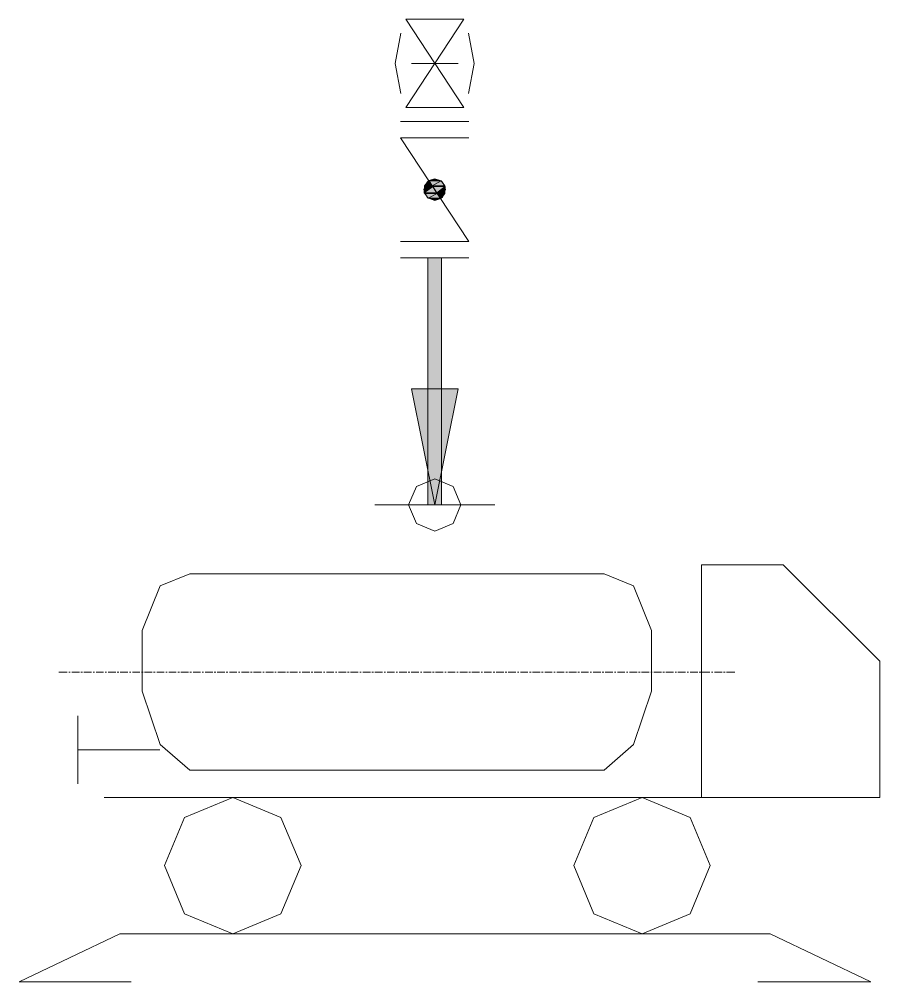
# Model space of a CAD drawing. Header units: millimetres. Extents: x 0 to 829, y 0 to 586.
# Drawn here: x 291.19 to 319.18, y 172.74 to 204.07 of the extents above; entities that cross this region are included whole.
import ezdxf

# ---------------------------------------------------------------- set-up
doc = ezdxf.new("R2010")
doc.units = ezdxf.units.MM

msp = doc.modelspace()

# ---------------------------------------------------------------- hatches: boundary and pattern name
h = msp.add_hatch(color=0)
h.dxf.hatch_style = 2
h.paths.add_polyline_path([(304.369611, 198.624472), (304.362556, 198.423389), (304.637722, 198.624472)])
h = msp.add_hatch(color=0)
h.dxf.hatch_style = 2
h.paths.add_polyline_path([(304.362556, 198.423389), (304.771778, 198.423389), (304.637722, 198.624472)])
h = msp.add_hatch(color=0)
h.dxf.hatch_style = 2
h.paths.add_polyline_path([(304.500139, 198.807917), (304.369611, 198.645639), (304.517778, 198.807917)])
h = msp.add_hatch(color=0)
h.dxf.hatch_style = 2
h.paths.add_polyline_path([(304.369611, 198.645639), (304.623611, 198.645639), (304.517778, 198.807917)])
h = msp.add_hatch(color=0)
h.dxf.hatch_style = 2
h.paths.add_polyline_path([(304.369611, 198.645639), (304.369611, 198.624472), (304.623611, 198.645639)])
h = msp.add_hatch(color=0)
h.dxf.hatch_style = 2
h.paths.add_polyline_path([(304.369611, 198.624472), (304.637722, 198.624472), (304.623611, 198.645639)])
h = msp.add_hatch(color=0)
h.dxf.hatch_style = 2
h.paths.add_polyline_path([(304.500139, 198.807917), (304.517778, 198.807917), (304.507194, 198.822028)])
h = msp.add_hatch(color=0)
h.dxf.hatch_style = 2
h.paths.add_polyline_path([(304.507194, 198.822028), (304.881139, 198.822028), (304.70475, 198.878472)])
h = msp.add_hatch(color=0)
h.dxf.hatch_style = 2
h.paths.add_polyline_path([(304.507194, 198.822028), (304.517778, 198.807917), (304.881139, 198.822028)])
h = msp.add_hatch(color=0)
h.dxf.hatch_style = 2
h.paths.add_polyline_path([(304.517778, 198.807917), (304.916417, 198.807917), (304.881139, 198.822028)])
h = msp.add_hatch(color=0)
h.dxf.hatch_style = 2
h.paths.add_polyline_path([(304.517778, 198.807917), (304.623611, 198.645639), (304.916417, 198.807917)])
h = msp.add_hatch(color=0)
h.dxf.hatch_style = 2
h.paths.add_polyline_path([(304.623611, 198.645639), (305.029306, 198.645639), (304.916417, 198.807917)])
h = msp.add_hatch(color=0)
h.dxf.hatch_style = 2
h.paths.add_polyline_path([(304.623611, 198.645639), (304.637722, 198.624472), (305.029306, 198.645639)])
h = msp.add_hatch(color=0)
h.dxf.hatch_style = 2
h.paths.add_polyline_path([(304.637722, 198.624472), (305.043417, 198.624472), (305.029306, 198.645639)])
h = msp.add_hatch(color=0)
h.dxf.hatch_style = 2
h.paths.add_polyline_path([(304.637722, 198.624472), (304.771778, 198.423389), (305.043417, 198.624472)])
h = msp.add_hatch(color=0)
h.dxf.hatch_style = 2
h.paths.add_polyline_path([(304.771778, 198.423389), (305.036361, 198.423389), (305.043417, 198.624472)])
h = msp.add_hatch(color=0)
h.dxf.hatch_style = 2
h.paths.add_polyline_path([(304.362556, 198.423389), (304.376667, 198.402222), (304.771778, 198.423389)])
h = msp.add_hatch(color=0)
h.dxf.hatch_style = 2
h.paths.add_polyline_path([(304.376667, 198.402222), (304.782361, 198.402222), (304.771778, 198.423389)])
h = msp.add_hatch(color=0)
h.dxf.hatch_style = 2
h.paths.add_polyline_path([(304.376667, 198.402222), (304.493083, 198.239944), (304.782361, 198.402222)])
h = msp.add_hatch(color=0)
h.dxf.hatch_style = 2
h.paths.add_polyline_path([(304.493083, 198.239944), (304.891722, 198.239944), (304.782361, 198.402222)])
h = msp.add_hatch(color=0)
h.dxf.hatch_style = 2
h.paths.add_polyline_path([(304.771778, 198.423389), (304.782361, 198.402222), (305.036361, 198.423389)])
h = msp.add_hatch(color=0)
h.dxf.hatch_style = 2
h.paths.add_polyline_path([(304.782361, 198.402222), (305.036361, 198.402222), (305.036361, 198.423389)])
h = msp.add_hatch(color=0)
h.dxf.hatch_style = 2
h.paths.add_polyline_path([(304.782361, 198.402222), (304.891722, 198.239944), (305.036361, 198.402222)])
h = msp.add_hatch(color=0)
h.dxf.hatch_style = 2
h.paths.add_polyline_path([(304.891722, 198.239944), (304.909361, 198.239944), (305.036361, 198.402222)])
h = msp.add_hatch(color=0)
h.dxf.hatch_style = 2
h.paths.add_polyline_path([(304.493083, 198.239944), (304.528361, 198.229361), (304.891722, 198.239944)])
h = msp.add_hatch(color=0)
h.dxf.hatch_style = 2
h.paths.add_polyline_path([(304.528361, 198.229361), (304.898778, 198.229361), (304.891722, 198.239944)])
h = msp.add_hatch(color=0)
h.dxf.hatch_style = 2
h.paths.add_polyline_path([(304.528361, 198.229361), (304.70475, 198.169389), (304.898778, 198.229361)])
h = msp.add_hatch(color=0)
h.dxf.hatch_style = 2
h.paths.add_polyline_path([(304.891722, 198.239944), (304.898778, 198.229361), (304.909361, 198.239944)])
h = msp.add_hatch(color=0)
h.dxf.hatch_style = 2
h.paths.add_polyline_path([(304.4825, 196.306722), (304.927, 196.306722), (304.927, 188.259861), (304.4825, 188.259861)])
h = msp.add_hatch(color=0)
h.dxf.hatch_style = 2
h.paths.add_polyline_path([(304.70475, 188.259861), (303.946278, 192.041639), (305.459694, 192.041639)])

# ---------------------------------------------------------------- linework, layer by layer
at = {"color": 0, "lineweight": 0}
for points in [[(305.650194, 204.067833), (303.759306, 204.067833)], [(305.650194, 204.067833), (303.759306, 201.196222)], [(303.759306, 204.067833), (305.650194, 201.196222)], [(303.604083, 203.61275), (303.417111, 202.632028), (303.604083, 201.651306)], [(305.801889, 201.651306), (305.988861, 202.632028), (305.801889, 203.61275)], [(303.946278, 202.632028), (305.459694, 202.632028)], [(305.650194, 201.196222), (303.759306, 201.196222)], [(305.812472, 200.741139), (303.5935, 200.741139)], [(305.650194, 200.741139), (303.759306, 200.741139)], [(303.5935, 200.208444), (305.812472, 196.839417)], [(305.812472, 200.208444), (303.5935, 200.208444)], [(305.812472, 196.839417), (303.5935, 196.839417)], [(305.812472, 196.306722), (303.5935, 196.306722)], [(306.655611, 188.259861), (302.750361, 188.259861)], [(313.376028, 186.312528), (313.376028, 178.738389)], [(316.035972, 186.312528), (313.376028, 186.312528)], [(319.175694, 183.176333), (316.035972, 186.312528)], [(296.7355, 179.627389), (295.775944, 180.463472), (295.183278, 182.202667), (295.183278, 184.174694), (295.775944, 185.631667), (296.7355, 186.016194)], [(310.208083, 186.016194), (296.7355, 186.016194)], [(310.208083, 179.627389), (311.164111, 180.463472), (311.756778, 182.202667), (311.756778, 184.174694), (311.164111, 185.631667), (310.208083, 186.016194)], [(319.175694, 178.738389), (319.175694, 183.176333)], [(292.749111, 182.820028), (292.477472, 182.820028)], [(292.847889, 182.820028), (292.7985, 182.820028)], [(293.144222, 182.820028), (292.897278, 182.820028)], [(293.243, 182.820028), (293.193611, 182.820028)], [(293.539333, 182.820028), (293.292389, 182.820028)], [(293.638111, 182.820028), (293.588722, 182.820028)], [(293.934444, 182.820028), (293.6875, 182.820028)], [(294.029694, 182.820028), (293.980306, 182.820028)], [(294.326028, 182.820028), (294.079083, 182.820028)], [(294.424806, 182.820028), (294.375417, 182.820028)], [(294.721139, 182.820028), (294.474194, 182.820028)], [(294.819917, 182.820028), (294.770528, 182.820028)], [(295.11625, 182.820028), (294.869306, 182.820028)], [(295.215028, 182.820028), (295.165639, 182.820028)], [(295.511361, 182.820028), (295.264417, 182.820028)], [(295.610139, 182.820028), (295.56075, 182.820028)], [(295.902944, 182.820028), (295.659528, 182.820028)], [(296.001722, 182.820028), (295.952333, 182.820028)], [(296.298056, 182.820028), (296.051111, 182.820028)], [(296.396833, 182.820028), (296.347444, 182.820028)], [(296.693167, 182.820028), (296.446222, 182.820028)], [(296.791944, 182.820028), (296.742556, 182.820028)], [(297.088278, 182.820028), (296.841333, 182.820028)], [(297.187056, 182.820028), (297.137667, 182.820028)], [(297.483389, 182.820028), (297.236444, 182.820028)], [(297.582167, 182.820028), (297.532778, 182.820028)], [(297.874972, 182.820028), (297.631556, 182.820028)], [(297.97375, 182.820028), (297.924361, 182.820028)], [(298.270083, 182.820028), (298.023139, 182.820028)], [(298.368861, 182.820028), (298.319472, 182.820028)], [(298.665194, 182.820028), (298.41825, 182.820028)], [(298.763972, 182.820028), (298.714583, 182.820028)], [(299.060306, 182.820028), (298.813361, 182.820028)], [(299.159083, 182.820028), (299.109694, 182.820028)], [(299.455417, 182.820028), (299.208472, 182.820028)], [(299.550667, 182.820028), (299.504806, 182.820028)], [(299.847, 182.820028), (299.600056, 182.820028)], [(299.945778, 182.820028), (299.896389, 182.820028)], [(300.242111, 182.820028), (299.995167, 182.820028)], [(300.340889, 182.820028), (300.2915, 182.820028)], [(300.637222, 182.820028), (300.390278, 182.820028)], [(300.736, 182.820028), (300.686611, 182.820028)], [(301.032333, 182.820028), (300.785389, 182.820028)], [(301.131111, 182.820028), (301.081722, 182.820028)], [(301.423917, 182.820028), (301.1805, 182.820028)], [(301.522694, 182.820028), (301.473306, 182.820028)], [(301.819028, 182.820028), (301.572083, 182.820028)], [(301.917806, 182.820028), (301.868417, 182.820028)], [(302.214139, 182.820028), (301.967194, 182.820028)], [(302.312917, 182.820028), (302.263528, 182.820028)], [(302.60925, 182.820028), (302.362306, 182.820028)], [(302.708028, 182.820028), (302.658639, 182.820028)], [(303.004361, 182.820028), (302.757417, 182.820028)], [(303.103139, 182.820028), (303.05375, 182.820028)], [(303.395944, 182.820028), (303.152528, 182.820028)], [(303.494722, 182.820028), (303.445333, 182.820028)], [(303.791056, 182.820028), (303.544111, 182.820028)], [(303.889833, 182.820028), (303.840444, 182.820028)], [(304.186167, 182.820028), (303.939222, 182.820028)], [(304.284944, 182.820028), (304.235556, 182.820028)], [(304.581278, 182.820028), (304.334333, 182.820028)], [(304.680056, 182.820028), (304.630667, 182.820028)], [(304.976389, 182.820028), (304.729444, 182.820028)], [(305.075167, 182.820028), (305.025778, 182.820028)], [(305.367972, 182.820028), (305.124556, 182.820028)], [(305.46675, 182.820028), (305.417361, 182.820028)], [(305.763083, 182.820028), (305.516139, 182.820028)], [(305.861861, 182.820028), (305.812472, 182.820028)], [(306.158194, 182.820028), (305.91125, 182.820028)], [(306.256972, 182.820028), (306.207583, 182.820028)], [(306.553306, 182.820028), (306.306361, 182.820028)], [(306.652083, 182.820028), (306.602694, 182.820028)], [(306.948417, 182.820028), (306.701472, 182.820028)], [(307.043667, 182.820028), (306.997806, 182.820028)], [(307.34, 182.820028), (307.093056, 182.820028)], [(307.438778, 182.820028), (307.389389, 182.820028)], [(307.735111, 182.820028), (307.488167, 182.820028)], [(307.833889, 182.820028), (307.7845, 182.820028)], [(308.130222, 182.820028), (307.883278, 182.820028)], [(308.229, 182.820028), (308.179611, 182.820028)], [(308.525333, 182.820028), (308.278389, 182.820028)], [(308.624111, 182.820028), (308.574722, 182.820028)], [(308.916917, 182.820028), (308.6735, 182.820028)], [(309.015694, 182.820028), (308.966306, 182.820028)], [(309.312028, 182.820028), (309.065083, 182.820028)], [(309.410806, 182.820028), (309.361417, 182.820028)], [(309.707139, 182.820028), (309.460194, 182.820028)], [(309.805917, 182.820028), (309.756528, 182.820028)], [(310.10225, 182.820028), (309.855306, 182.820028)], [(310.201028, 182.820028), (310.151639, 182.820028)], [(310.497361, 182.820028), (310.250417, 182.820028)], [(310.596139, 182.820028), (310.54675, 182.820028)], [(310.888944, 182.820028), (310.645528, 182.820028)], [(310.987722, 182.820028), (310.938333, 182.820028)], [(311.284056, 182.820028), (311.037111, 182.820028)], [(311.382833, 182.820028), (311.333444, 182.820028)], [(311.679167, 182.820028), (311.432222, 182.820028)], [(311.777944, 182.820028), (311.728556, 182.820028)], [(312.074278, 182.820028), (311.827333, 182.820028)], [(312.173056, 182.820028), (312.123667, 182.820028)], [(312.469389, 182.820028), (312.222444, 182.820028)], [(312.568167, 182.820028), (312.518778, 182.820028)], [(312.860972, 182.820028), (312.614028, 182.820028)], [(312.95975, 182.820028), (312.910361, 182.820028)], [(313.256083, 182.820028), (313.009139, 182.820028)], [(313.354861, 182.820028), (313.305472, 182.820028)], [(313.651194, 182.820028), (313.40425, 182.820028)], [(313.749972, 182.820028), (313.700583, 182.820028)], [(314.046306, 182.820028), (313.799361, 182.820028)], [(314.145083, 182.820028), (314.095694, 182.820028)], [(314.466111, 182.820028), (314.194472, 182.820028)], [(293.098361, 179.182889), (293.098361, 181.401861)], [(295.758306, 180.294139), (293.098361, 180.294139)], [(310.208083, 179.627389), (296.7355, 179.627389)], [(319.175694, 178.738389), (293.952083, 178.738389)], [(294.463611, 174.303972), (291.189833, 172.744694)], [(294.463611, 174.303972), (315.609111, 174.303972)], [(315.609111, 174.303972), (318.882889, 172.744694)], [(291.189833, 172.744694), (294.8305, 172.744694)], [(318.882889, 172.744694), (315.210472, 172.744694)]]:
    msp.add_lwpolyline(points, dxfattribs=at)
for points in [[(304.348444, 198.525694), (304.454278, 198.776167), (304.70475, 198.878472), (304.955222, 198.776167), (305.057528, 198.525694), (304.955222, 198.271694), (304.70475, 198.169389), (304.454278, 198.271694)], [(304.369611, 198.624472), (304.362556, 198.423389), (304.637722, 198.624472)], [(304.362556, 198.423389), (304.771778, 198.423389), (304.637722, 198.624472)], [(304.500139, 198.807917), (304.369611, 198.645639), (304.517778, 198.807917)], [(304.369611, 198.645639), (304.623611, 198.645639), (304.517778, 198.807917)], [(304.369611, 198.645639), (304.369611, 198.624472), (304.623611, 198.645639)], [(304.369611, 198.624472), (304.637722, 198.624472), (304.623611, 198.645639)], [(304.500139, 198.807917), (304.517778, 198.807917), (304.507194, 198.822028)], [(304.507194, 198.822028), (304.881139, 198.822028), (304.70475, 198.878472)], [(304.507194, 198.822028), (304.517778, 198.807917), (304.881139, 198.822028)], [(304.517778, 198.807917), (304.916417, 198.807917), (304.881139, 198.822028)], [(304.517778, 198.807917), (304.623611, 198.645639), (304.916417, 198.807917)], [(304.623611, 198.645639), (305.029306, 198.645639), (304.916417, 198.807917)], [(304.623611, 198.645639), (304.637722, 198.624472), (305.029306, 198.645639)], [(304.637722, 198.624472), (305.043417, 198.624472), (305.029306, 198.645639)], [(304.637722, 198.624472), (304.771778, 198.423389), (305.043417, 198.624472)], [(304.771778, 198.423389), (305.036361, 198.423389), (305.043417, 198.624472)], [(304.362556, 198.423389), (304.376667, 198.402222), (304.771778, 198.423389)], [(304.376667, 198.402222), (304.782361, 198.402222), (304.771778, 198.423389)], [(304.376667, 198.402222), (304.493083, 198.239944), (304.782361, 198.402222)], [(304.493083, 198.239944), (304.891722, 198.239944), (304.782361, 198.402222)], [(304.771778, 198.423389), (304.782361, 198.402222), (305.036361, 198.423389)], [(304.782361, 198.402222), (305.036361, 198.402222), (305.036361, 198.423389)], [(304.782361, 198.402222), (304.891722, 198.239944), (305.036361, 198.402222)], [(304.891722, 198.239944), (304.909361, 198.239944), (305.036361, 198.402222)], [(304.493083, 198.239944), (304.528361, 198.229361), (304.891722, 198.239944)], [(304.528361, 198.229361), (304.898778, 198.229361), (304.891722, 198.239944)], [(304.528361, 198.229361), (304.70475, 198.169389), (304.898778, 198.229361)], [(304.891722, 198.239944), (304.898778, 198.229361), (304.909361, 198.239944)], [(304.4825, 196.306722), (304.927, 196.306722), (304.927, 188.259861), (304.4825, 188.259861)], [(304.70475, 188.259861), (303.946278, 192.041639), (305.459694, 192.041639)], [(303.854556, 188.259861), (304.105028, 188.859583), (304.70475, 189.110056), (305.304472, 188.859583), (305.551417, 188.259861), (305.304472, 187.660139), (304.70475, 187.413194), (304.105028, 187.660139)], [(295.917056, 176.522944), (296.566167, 178.089278), (298.136028, 178.738389), (299.702361, 178.089278), (300.355, 176.522944), (299.702361, 174.953083), (298.136028, 174.303972), (296.566167, 174.953083)], [(309.227361, 176.522944), (309.876472, 178.089278), (311.446333, 178.738389), (313.012667, 178.089278), (313.661778, 176.522944), (313.012667, 174.953083), (311.446333, 174.303972), (309.876472, 174.953083)]]:
    msp.add_lwpolyline(points, close=True, dxfattribs=at)

doc.saveas('drawing.dxf')
